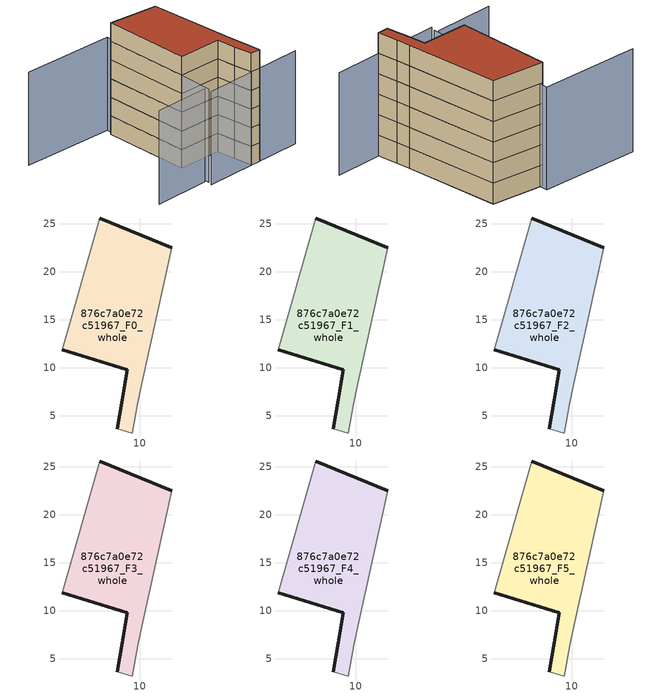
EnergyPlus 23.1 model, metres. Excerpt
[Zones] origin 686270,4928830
876c7a0e72c51967_F0_whole
 floor ground (EU_floor_Construction): 9.21,3.22 9.81,6.36 10.19,8.37 13.31,22.51 5.84,25.58 1.95,11.86 8.71,9.81 8.15,6.68 7.65,3.68 z0
 wall outside (EU_wall_Construction): 7.65,3.68 8.15,6.68 8.71,9.81 1.95,11.86 / 5.84,25.58 13.31,22.51 z0:3
 wall adiabatic (EU_wall_Construction): 1.95,11.86 5.84,25.58 / 13.31,22.51 10.19,8.37 9.81,6.36 9.21,3.22 7.65,3.68 z0:3
876c7a0e72c51967_F1_whole
 floor to 876c7a0e72c51967_F0_whole (EU_floor_Construction): 9.21,3.22 9.81,6.36 10.19,8.37 13.31,22.51 5.84,25.58 1.95,11.86 8.71,9.81 8.15,6.68 7.65,3.68 z3
 wall outside (EU_wall_Construction): 7.65,3.68 8.15,6.68 8.71,9.81 1.95,11.86 / 5.84,25.58 13.31,22.51 z3:6
 wall adiabatic (EU_wall_Construction): 1.95,11.86 5.84,25.58 / 13.31,22.51 10.19,8.37 9.81,6.36 9.21,3.22 7.65,3.68 z3:6
876c7a0e72c51967_F2_whole
 floor to 876c7a0e72c51967_F1_whole (EU_floor_Construction): 9.21,3.22 9.81,6.36 10.19,8.37 13.31,22.51 5.84,25.58 1.95,11.86 8.71,9.81 8.15,6.68 7.65,3.68 z6
 wall outside (EU_wall_Construction): 7.65,3.68 8.15,6.68 8.71,9.81 1.95,11.86 / 5.84,25.58 13.31,22.51 z6:9
 wall adiabatic (EU_wall_Construction): 1.95,11.86 5.84,25.58 / 13.31,22.51 10.19,8.37 9.81,6.36 9.21,3.22 7.65,3.68 z6:9
876c7a0e72c51967_F3_whole
 floor to 876c7a0e72c51967_F2_whole (EU_floor_Construction): 9.21,3.22 9.81,6.36 10.19,8.37 13.31,22.51 5.84,25.58 1.95,11.86 8.71,9.81 8.15,6.68 7.65,3.68 z9
 wall outside (EU_wall_Construction): 7.65,3.68 8.15,6.68 8.71,9.81 1.95,11.86 / 5.84,25.58 13.31,22.51 z9:12
 wall adiabatic (EU_wall_Construction): 1.95,11.86 5.84,25.58 / 13.31,22.51 10.19,8.37 9.81,6.36 9.21,3.22 7.65,3.68 z9:12
876c7a0e72c51967_F4_whole
 floor to 876c7a0e72c51967_F3_whole (EU_floor_Construction): 9.21,3.22 9.81,6.36 10.19,8.37 13.31,22.51 5.84,25.58 1.95,11.86 8.71,9.81 8.15,6.68 7.65,3.68 z12
 wall outside (EU_wall_Construction): 7.65,3.68 8.15,6.68 8.71,9.81 1.95,11.86 / 5.84,25.58 13.31,22.51 z12:15
 wall adiabatic (EU_wall_Construction): 1.95,11.86 5.84,25.58 / 13.31,22.51 10.19,8.37 9.81,6.36 9.21,3.22 7.65,3.68 z12:15
876c7a0e72c51967_F5_whole
 floor to 876c7a0e72c51967_F4_whole (EU_floor_Construction): 9.21,3.22 9.81,6.36 10.19,8.37 13.31,22.51 5.84,25.58 1.95,11.86 8.71,9.81 8.15,6.68 7.65,3.68 z15
 wall outside (EU_wall_Construction): 7.65,3.68 8.15,6.68 8.71,9.81 1.95,11.86 / 5.84,25.58 13.31,22.51 z15:18
 wall adiabatic (EU_wall_Construction): 1.95,11.86 5.84,25.58 / 13.31,22.51 10.19,8.37 9.81,6.36 9.21,3.22 7.65,3.68 z15:18
 roof outside (EU_roof_Construction): 13.31,22.51 10.19,8.37 9.81,6.36 9.21,3.22 7.65,3.68 8.15,6.68 8.71,9.81 1.95,11.86 5.84,25.58 z18
shading: -0.29,5.78 16.25,1.41 / -8.91,9.38 0.03,7.01 / -7.84,31.21 6.63,26.62 / 6.63,26.62 0.23,6.44 z0:15
[Building]
EU S2 Campaign: North Axis=0; Terrain=City; Solar Distribution=FullExterior
[Site:Location]
Bologna: Latitude=44.5; Longitude=11.25; Time Zone=1; Elevation=37
[SizingPeriod:WeatherFileDays]
AnnualSizingPeriod: Begin Month=1; Begin Day of Month=1; End Month=12; End Day of Month=31; Day of Week for Start Day=Monday; Use Weather File Daylight Saving Period=No; Use Weather File Rain and Snow Indicators=No
[MATERIAL]
EU_InternalMass_Material: Roughness=MediumRough; Thickness=0.1; Conductivity=1; Density=1800; Specific Heat=900; Thermal Absorptance=0.9; Solar Absorptance=0.7; Visible Absorptance=0.7
[MATERIAL:NOMASS] Roughness=MediumRough; Thermal Absorptance=0.9; Solar Absorptance=0.7; Visible Absorptance=0.7
Name | Thermal Resistance
EU_wall_NoMass | 0.905828
EU_roof_NoMass | 0.37593
EU_floor_NoMass | 0.67114
[CONSTRUCTION]
EU_wall_Construction: EU_wall_NoMass
EU_roof_Construction: EU_roof_NoMass
EU_floor_Construction: EU_floor_NoMass
EU_InternalMass_Construction: EU_InternalMass_Material
[ZONE] Type=1; Multiplier=1; Ceiling Height=autocalculate; Floor Area=autocalculate; Part of Total Floor Area=Yes
Name | Volume
876c7a0e72c51967_F0_whole | 381.469
876c7a0e72c51967_F1_whole; 876c7a0e72c51967_F2_whole; 876c7a0e72c51967_F3_whole; 876c7a0e72c51967_F4_whole; 876c7a0e72c51967_F5_whole | 381.47
[INTERNALMASS] Construction=EU_InternalMass_Construction; Surface Area=127.156
Name | Zone or ZoneList
876c7a0e72c51967_F0_whole_EU_InternalMass | 876c7a0e72c51967_F0_whole
876c7a0e72c51967_F1_whole_EU_InternalMass | 876c7a0e72c51967_F1_whole
876c7a0e72c51967_F2_whole_EU_InternalMass | 876c7a0e72c51967_F2_whole
876c7a0e72c51967_F3_whole_EU_InternalMass | 876c7a0e72c51967_F3_whole
876c7a0e72c51967_F4_whole_EU_InternalMass | 876c7a0e72c51967_F4_whole
876c7a0e72c51967_F5_whole_EU_InternalMass | 876c7a0e72c51967_F5_whole
[OTHEREQUIPMENT] Fuel Type=Electricity; Design Level Calculation Method=Watts/Area; Power per Zone Floor Area=1; Fraction Latent=0; Fraction Radiant=0; Fraction Lost=0; Carbon Dioxide Generation Rate=0; EndUse Subcategory=EU_Step8_InternalGains
Name | Zone or ZoneList or Space or SpaceList | Schedule
EU_Step8_InternalGain_876c7a0e72c51967_F0_whole_f000 | 876c7a0e72c51967_F0_whole | EU_Step8_GainSchedule_876c7a0e72c51967_F0_whole_f000
EU_Step8_InternalGain_876c7a0e72c51967_F1_whole_f000 | 876c7a0e72c51967_F1_whole | EU_Step8_GainSchedule_876c7a0e72c51967_F1_whole_f000
EU_Step8_InternalGain_876c7a0e72c51967_F2_whole_f000 | 876c7a0e72c51967_F2_whole | EU_Step8_GainSchedule_876c7a0e72c51967_F2_whole_f000
EU_Step8_InternalGain_876c7a0e72c51967_F3_whole_f000 | 876c7a0e72c51967_F3_whole | EU_Step8_GainSchedule_876c7a0e72c51967_F3_whole_f000
EU_Step8_InternalGain_876c7a0e72c51967_F4_whole_f000 | 876c7a0e72c51967_F4_whole | EU_Step8_GainSchedule_876c7a0e72c51967_F4_whole_f000
EU_Step8_InternalGain_876c7a0e72c51967_F5_whole_f000 | 876c7a0e72c51967_F5_whole | EU_Step8_GainSchedule_876c7a0e72c51967_F5_whole_f000
[ZONEVENTILATION:DESIGNFLOWRATE] Schedule=EU_AlwaysOn; Design Flow Rate Calculation Method=AirChanges/Hour; Air Changes per Hour=0.73129; Ventilation Type=Natural; Fan Pressure Rise=0; Fan Total Efficiency=1; Constant Term Coefficient=1; Temperature Term Coefficient=0; Velocity Term Coefficient=0; Velocity Squared Term Coefficient=0; Minimum Indoor Temperature=-100; Maximum Indoor Temperature=100; Delta Temperature=-100; Minimum Outdoor Temperature=-100; Maximum Outdoor Temperature=100; Maximum Wind Speed=40
Name | Zone or ZoneList or Space or SpaceList
EU_ConstantAir_876c7a0e72c51967_F0_whole | 876c7a0e72c51967_F0_whole
EU_ConstantAir_876c7a0e72c51967_F1_whole | 876c7a0e72c51967_F1_whole
EU_ConstantAir_876c7a0e72c51967_F2_whole | 876c7a0e72c51967_F2_whole
EU_ConstantAir_876c7a0e72c51967_F3_whole | 876c7a0e72c51967_F3_whole
EU_ConstantAir_876c7a0e72c51967_F4_whole | 876c7a0e72c51967_F4_whole
EU_ConstantAir_876c7a0e72c51967_F5_whole | 876c7a0e72c51967_F5_whole
[HVACTEMPLATE:THERMOSTAT] Constant Heating Setpoint=20; Constant Cooling Setpoint=50
EU_HeatOnly_876c7a0e72c51967_F0_whole; EU_HeatOnly_876c7a0e72c51967_F1_whole; EU_HeatOnly_876c7a0e72c51967_F2_whole; EU_HeatOnly_876c7a0e72c51967_F3_whole; EU_HeatOnly_876c7a0e72c51967_F4_whole; EU_HeatOnly_876c7a0e72c51967_F5_whole
[HVACTEMPLATE:ZONE:IDEALLOADSAIRSYSTEM] System Availability Schedule=EU_AlwaysOn; Maximum Heating Supply Air Temperature=50; Minimum Cooling Supply Air Temperature=13; Maximum Heating Supply Air Humidity Ratio=0.0156; Minimum Cooling Supply Air Humidity Ratio=0.0077; Heating Limit=NoLimit; Cooling Limit=NoLimit; Heating Availability Schedule=EU_AlwaysOn; Cooling Availability Schedule=EU_CoolingOff; Dehumidification Control Type=ConstantSensibleHeatRatio; Cooling Sensible Heat Ratio=0.7; Dehumidification Setpoint=60; Humidification Control Type=None; Humidification Setpoint=30; Outdoor Air Method=None; Outdoor Air Flow Rate per Person=0.00944; Outdoor Air Flow Rate per Zone Floor Area=0; Outdoor Air Flow Rate per Zone=0; Demand Controlled Ventilation Type=None; Outdoor Air Economizer Type=NoEconomizer; Heat Recovery Type=None; Sensible Heat Recovery Effectiveness=0.7; Latent Heat Recovery Effectiveness=0.65
Name | Template Thermostat
876c7a0e72c51967_F0_whole | EU_HeatOnly_876c7a0e72c51967_F0_whole
876c7a0e72c51967_F1_whole | EU_HeatOnly_876c7a0e72c51967_F1_whole
876c7a0e72c51967_F2_whole | EU_HeatOnly_876c7a0e72c51967_F2_whole
876c7a0e72c51967_F3_whole | EU_HeatOnly_876c7a0e72c51967_F3_whole
876c7a0e72c51967_F4_whole | EU_HeatOnly_876c7a0e72c51967_F4_whole
876c7a0e72c51967_F5_whole | EU_HeatOnly_876c7a0e72c51967_F5_whole
[SIZING:ZONE] Zone Cooling Design Supply Air Temperature Input Method=SupplyAirTemperature; Zone Cooling Design Supply Air Temperature=13; Zone Heating Design Supply Air Temperature Input Method=SupplyAirTemperature; Zone Heating Design Supply Air Temperature=50; Zone Cooling Design Supply Air Humidity Ratio=0.008; Zone Heating Design Supply Air Humidity Ratio=0.008; Cooling Design Air Flow Method=DesignDay; Cooling Design Air Flow Rate=0; Cooling Minimum Air Flow per Zone Floor Area=0.000762; Cooling Minimum Air Flow=0; Cooling Minimum Air Flow Fraction=0.2; Heating Design Air Flow Method=DesignDay; Heating Design Air Flow Rate=0; Heating Maximum Air Flow per Zone Floor Area=0.002032; Heating Maximum Air Flow=0.141576; Heating Maximum Air Flow Fraction=0.3; Account for Dedicated Outdoor Air System=No; Dedicated Outdoor Air System Control Strategy=NeutralSupplyAir; Dedicated Outdoor Air Low Setpoint Temperature for Design=autosize; Dedicated Outdoor Air High Setpoint Temperature for Design=autosize; Zone Load Sizing Method=Sensible Load Only No Latent Load; Zone Latent Cooling Design Supply Air Humidity Ratio Input Method=HumidityRatioDifference; Zone Cooling Design Supply Air Humidity Ratio Difference=0.005; Zone Latent Heating Design Supply Air Humidity Ratio Input Method=HumidityRatioDifference; Zone Humidification Design Supply Air Humidity Ratio Difference=0.005
876c7a0e72c51967_F0_whole; 876c7a0e72c51967_F1_whole; 876c7a0e72c51967_F2_whole; 876c7a0e72c51967_F3_whole; 876c7a0e72c51967_F4_whole; 876c7a0e72c51967_F5_whole
[SCHEDULE:CONSTANT]
Name | Hourly Value
EU_AlwaysOn | 1
EU_CoolingOff | 0
[SCHEDULE:FILE] Column Number=1; Rows to Skip at Top=0; Number of Hours of Data=8760; Column Separator=Comma; Interpolate to Timestep=No; Minutes per Item=60; Adjust Schedule for Daylight Savings=Yes
Name | File
EU_Step8_GainSchedule_876c7a0e72c51967_F0_whole_f000 | ../../schedules/876c7a0e72c51967/876c7a0e72c51967_F0_whole_f000_gain.csv
EU_Step8_GainSchedule_876c7a0e72c51967_F1_whole_f000 | ../../schedules/876c7a0e72c51967/876c7a0e72c51967_F1_whole_f000_gain.csv
EU_Step8_GainSchedule_876c7a0e72c51967_F2_whole_f000 | ../../schedules/876c7a0e72c51967/876c7a0e72c51967_F2_whole_f000_gain.csv
EU_Step8_GainSchedule_876c7a0e72c51967_F3_whole_f000 | ../../schedules/876c7a0e72c51967/876c7a0e72c51967_F3_whole_f000_gain.csv
EU_Step8_GainSchedule_876c7a0e72c51967_F4_whole_f000 | ../../schedules/876c7a0e72c51967/876c7a0e72c51967_F4_whole_f000_gain.csv
EU_Step8_GainSchedule_876c7a0e72c51967_F5_whole_f000 | ../../schedules/876c7a0e72c51967/876c7a0e72c51967_F5_whole_f000_gain.csv
